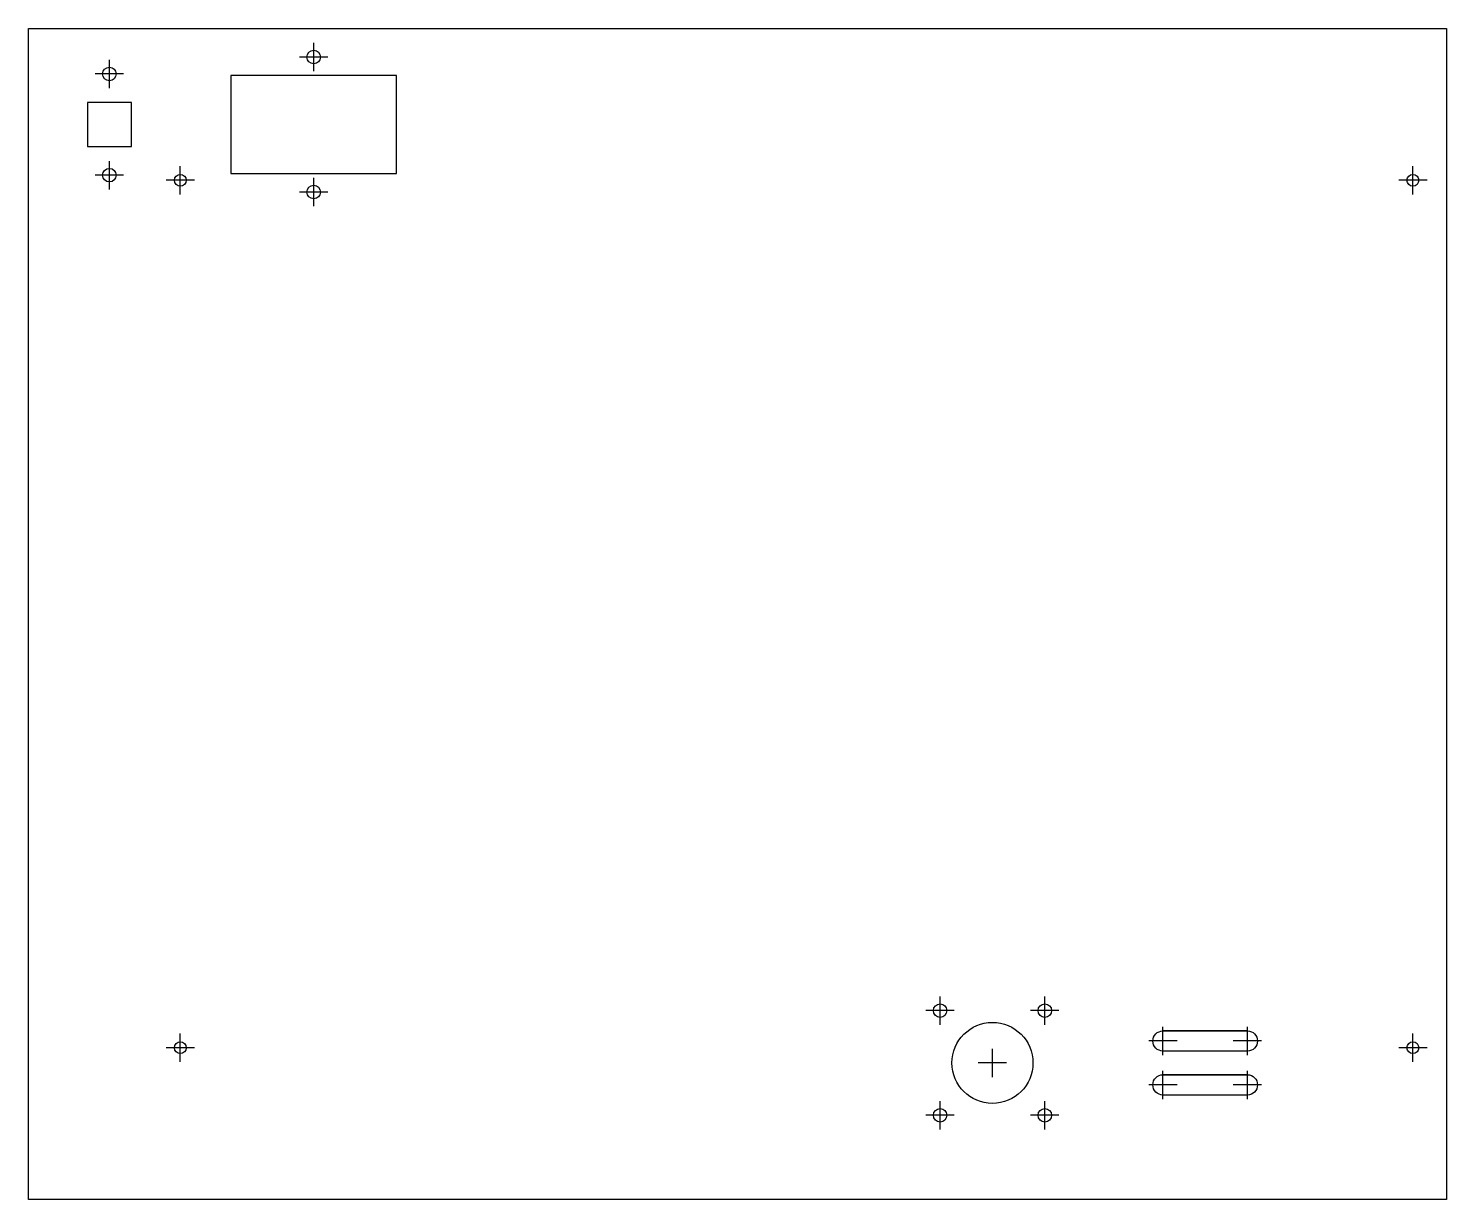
# Model space of a CAD drawing. Extents: x 87 to 507, y -225 to 122.
import ezdxf

# ---------------------------------------------------------------- set-up
doc = ezdxf.new("R2010")
doc.units = 0
doc.layers.get('0').update_dxf_attribs({"linetype": 'CONTINUOUS'})

msp = doc.modelspace()

# ---------------------------------------------------------------- linework, layer by layer
at = {"color": 7}
for points in [[(507, 122.240157), (507, -224.759843), (87, -224.759843), (87, 122.240157)], [(196, 79.240157), (196, 108.240157), (147, 108.240157), (147, 79.240157)], [(117.5, 87.240157), (117.5, 100.240157), (104.5, 100.240157), (104.5, 87.240157)]]:
    msp.add_lwpolyline(points, close=True, dxfattribs=at)
for points in [[(87, -224.759843), (87, 122.240157)], [(87, 122.240157), (507, 122.240157), (507, -224.759843)], [(171.5, 109.540157), (171.5, 117.940157)], [(175.7, 113.740157), (167.3, 113.740157)], [(111, 104.540157), (111, 112.940157)], [(115.2, 108.740157), (106.8, 108.740157)], [(147, 108.240157), (147, 79.240157)], [(196, 108.240157), (147, 108.240157)], [(196, 79.240157), (196, 108.240157)], [(104.5, 100.240157), (104.5, 87.240157)], [(117.5, 100.240157), (104.5, 100.240157)], [(117.5, 87.240157), (117.5, 100.240157)], [(104.5, 87.240157), (117.5, 87.240157)], [(111, 74.540157), (111, 82.940157)], [(132, 73.040157), (132, 81.440157)], [(497, 73.040157), (497, 81.440157)], [(115.2, 78.740157), (106.8, 78.740157)], [(136.2, 77.240157), (127.8, 77.240157)], [(147, 79.240157), (196, 79.240157)], [(171.5, 69.540157), (171.5, 77.940157)], [(501.2, 77.240157), (492.8, 77.240157)], [(175.7, 73.740157), (167.3, 73.740157)], [(357, -172.959843), (357, -164.559843)], [(388, -172.959843), (388, -164.559843)], [(361.2, -168.759843), (352.8, -168.759843)], [(392.2, -168.759843), (383.8, -168.759843)], [(132, -183.959843), (132, -175.559843)], [(423, -181.959843), (423, -173.559843)], [(423, -174.759843), (423, -174.759843), (448, -174.759843)], [(448, -174.759843), (423, -174.759843)], [(448, -181.959843), (448, -173.559843)], [(497, -183.959843), (497, -175.559843)], [(136.2, -179.759843), (127.8, -179.759843)], [(372.5, -188.459843), (372.5, -180.059843)], [(427.2, -177.759843), (418.8, -177.759843)], [(452.2, -177.759843), (443.8, -177.759843)], [(501.2, -179.759843), (492.8, -179.759843)], [(376.7, -184.259843), (368.3, -184.259843)], [(448, -180.759843), (448, -180.759843), (423, -180.759843), (423, -180.759843)], [(448, -180.759843), (423, -180.759843)], [(423, -194.959843), (423, -186.559843)], [(423, -187.759843), (423, -187.759843), (448, -187.759843)], [(448, -187.759843), (423, -187.759843)], [(448, -194.959843), (448, -186.559843)], [(427.2, -190.759843), (418.8, -190.759843)], [(452.2, -190.759843), (443.8, -190.759843)], [(357, -203.959843), (357, -195.559843)], [(388, -203.959843), (388, -195.559843)], [(448, -193.759843), (423, -193.759843), (423, -193.759843)], [(448, -193.759843), (423, -193.759843)], [(361.2, -199.759843), (352.8, -199.759843)], [(392.2, -199.759843), (383.8, -199.759843)], [(507, -224.759843), (87, -224.759843)]]:
    msp.add_lwpolyline(points, dxfattribs=at)
for points in [[(169.5, 113.740157), (169.5, 114.845157), (170.395, 115.740157), (171.5, 115.740157)], [(169.5, 113.740157), (169.5, 114.845157), (170.395, 115.740157), (171.5, 115.740157)], [(171.5, 111.740157), (170.395, 111.740157), (169.5, 112.635157), (169.5, 113.740157)], [(171.5, 111.740157), (170.395, 111.740157), (169.5, 112.635157), (169.5, 113.740157)], [(171.5, 115.740157), (172.605, 115.740157), (173.5, 114.845157), (173.5, 113.740157)], [(171.5, 115.740157), (172.605, 115.740157), (173.5, 114.845157), (173.5, 113.740157)], [(173.5, 113.740157), (173.5, 112.635157), (172.605, 111.740157), (171.5, 111.740157)], [(173.5, 113.740157), (173.5, 112.635157), (172.605, 111.740157), (171.5, 111.740157)], [(109, 108.740157), (109, 109.845157), (109.895, 110.740157), (111, 110.740157)], [(109, 108.740157), (109, 109.845157), (109.895, 110.740157), (111, 110.740157)], [(111, 110.740157), (112.105, 110.740157), (113, 109.845157), (113, 108.740157)], [(111, 110.740157), (112.105, 110.740157), (113, 109.845157), (113, 108.740157)], [(111, 106.740157), (109.895, 106.740157), (109, 107.635157), (109, 108.740157)], [(111, 106.740157), (109.895, 106.740157), (109, 107.635157), (109, 108.740157)], [(113, 108.740157), (113, 107.635157), (112.105, 106.740157), (111, 106.740157)], [(113, 108.740157), (113, 107.635157), (112.105, 106.740157), (111, 106.740157)], [(109, 78.740157), (109, 79.845157), (109.895, 80.740157), (111, 80.740157)], [(109, 78.740157), (109, 79.845157), (109.895, 80.740157), (111, 80.740157)], [(111, 80.740157), (112.105, 80.740157), (113, 79.845157), (113, 78.740157)], [(111, 80.740157), (112.105, 80.740157), (113, 79.845157), (113, 78.740157)], [(111, 76.740157), (109.895, 76.740157), (109, 77.635157), (109, 78.740157)], [(111, 76.740157), (109.895, 76.740157), (109, 77.635157), (109, 78.740157)], [(113, 78.740157), (113, 77.635157), (112.105, 76.740157), (111, 76.740157)], [(113, 78.740157), (113, 77.635157), (112.105, 76.740157), (111, 76.740157)], [(130.25, 77.240157), (130.25, 78.206157), (131.034, 78.990157), (132, 78.990157)], [(130.25, 77.240157), (130.25, 78.206157), (131.034, 78.990157), (132, 78.990157)], [(132, 75.490157), (131.034, 75.490157), (130.25, 76.274157), (130.25, 77.240157)], [(132, 75.490157), (131.034, 75.490157), (130.25, 76.274157), (130.25, 77.240157)], [(132, 78.990157), (132.966, 78.990157), (133.75, 78.206157), (133.75, 77.240157)], [(132, 78.990157), (132.966, 78.990157), (133.75, 78.206157), (133.75, 77.240157)], [(133.75, 77.240157), (133.75, 76.274157), (132.966, 75.490157), (132, 75.490157)], [(133.75, 77.240157), (133.75, 76.274157), (132.966, 75.490157), (132, 75.490157)], [(169.5, 73.740157), (169.5, 74.845157), (170.395, 75.740157), (171.5, 75.740157)], [(169.5, 73.740157), (169.5, 74.845157), (170.395, 75.740157), (171.5, 75.740157)], [(171.5, 75.740157), (172.605, 75.740157), (173.5, 74.845157), (173.5, 73.740157)], [(171.5, 75.740157), (172.605, 75.740157), (173.5, 74.845157), (173.5, 73.740157)], [(495.25, 77.240157), (495.25, 78.206157), (496.034, 78.990157), (497, 78.990157)], [(495.25, 77.240157), (495.25, 78.206157), (496.034, 78.990157), (497, 78.990157)], [(497, 75.490157), (496.034, 75.490157), (495.25, 76.274157), (495.25, 77.240157)], [(497, 75.490157), (496.034, 75.490157), (495.25, 76.274157), (495.25, 77.240157)], [(497, 78.990157), (497.966, 78.990157), (498.75, 78.206157), (498.75, 77.240157)], [(497, 78.990157), (497.966, 78.990157), (498.75, 78.206157), (498.75, 77.240157)], [(498.75, 77.240157), (498.75, 76.274157), (497.966, 75.490157), (497, 75.490157)], [(498.75, 77.240157), (498.75, 76.274157), (497.966, 75.490157), (497, 75.490157)], [(171.5, 71.740157), (170.395, 71.740157), (169.5, 72.635157), (169.5, 73.740157)], [(171.5, 71.740157), (170.395, 71.740157), (169.5, 72.635157), (169.5, 73.740157)], [(173.5, 73.740157), (173.5, 72.635157), (172.605, 71.740157), (171.5, 71.740157)], [(173.5, 73.740157), (173.5, 72.635157), (172.605, 71.740157), (171.5, 71.740157)], [(355, -168.759843), (355, -167.654843), (355.8954, -166.759843), (357, -166.759843)], [(355, -168.759843), (355, -167.654843), (355.8954, -166.759843), (357, -166.759843)], [(357, -166.759843), (358.1046, -166.759843), (359, -167.654843), (359, -168.759843)], [(357, -166.759843), (358.1046, -166.759843), (359, -167.654843), (359, -168.759843)], [(386, -168.759843), (386, -167.654843), (386.8954, -166.759843), (388, -166.759843)], [(386, -168.759843), (386, -167.654843), (386.8954, -166.759843), (388, -166.759843)], [(388, -166.759843), (389.1046, -166.759843), (390, -167.654843), (390, -168.759843)], [(388, -166.759843), (389.1046, -166.759843), (390, -167.654843), (390, -168.759843)], [(357, -170.759843), (355.8954, -170.759843), (355, -169.864843), (355, -168.759843)], [(357, -170.759843), (355.8954, -170.759843), (355, -169.864843), (355, -168.759843)], [(359, -168.759843), (359, -169.864843), (358.1046, -170.759843), (357, -170.759843)], [(359, -168.759843), (359, -169.864843), (358.1046, -170.759843), (357, -170.759843)], [(388, -170.759843), (386.8954, -170.759843), (386, -169.864843), (386, -168.759843)], [(388, -170.759843), (386.8954, -170.759843), (386, -169.864843), (386, -168.759843)], [(390, -168.759843), (390, -169.864843), (389.1046, -170.759843), (388, -170.759843)], [(390, -168.759843), (390, -169.864843), (389.1046, -170.759843), (388, -170.759843)], [(360.5, -184.259843), (360.5, -177.632843), (365.8726, -172.259843), (372.5, -172.259843)], [(360.5, -184.259843), (360.5, -177.632843), (365.8726, -172.259843), (372.5, -172.259843)], [(372.5, -172.259843), (379.1274, -172.259843), (384.5, -177.632843), (384.5, -184.259843)], [(372.5, -172.259843), (379.1274, -172.259843), (384.5, -177.632843), (384.5, -184.259843)], [(420, -177.759843), (420, -176.102843), (421.343, -174.759843), (423, -174.759843)], [(420, -177.759843), (420, -176.102843), (421.343, -174.759843), (423, -174.759843)], [(448, -174.759843), (449.657, -174.759843), (451, -176.102843), (451, -177.759843)], [(448, -174.759843), (449.657, -174.759843), (451, -176.102843), (451, -177.759843)], [(130.25, -179.759843), (130.25, -178.793843), (131.034, -178.009843), (132, -178.009843)], [(130.25, -179.759843), (130.25, -178.793843), (131.034, -178.009843), (132, -178.009843)], [(132, -181.509843), (131.034, -181.509843), (130.25, -180.725843), (130.25, -179.759843)], [(132, -181.509843), (131.034, -181.509843), (130.25, -180.725843), (130.25, -179.759843)], [(132, -178.009843), (132.966, -178.009843), (133.75, -178.793843), (133.75, -179.759843)], [(132, -178.009843), (132.966, -178.009843), (133.75, -178.793843), (133.75, -179.759843)], [(133.75, -179.759843), (133.75, -180.725843), (132.966, -181.509843), (132, -181.509843)], [(133.75, -179.759843), (133.75, -180.725843), (132.966, -181.509843), (132, -181.509843)], [(423, -180.759843), (421.343, -180.759843), (420, -179.416843), (420, -177.759843)], [(423, -180.759843), (421.343, -180.759843), (420, -179.416843), (420, -177.759843)], [(451, -177.759843), (451, -179.416843), (449.657, -180.759843), (448, -180.759843)], [(451, -177.759843), (451, -179.416843), (449.657, -180.759843), (448, -180.759843)], [(495.25, -179.759843), (495.25, -178.793843), (496.034, -178.009843), (497, -178.009843)], [(495.25, -179.759843), (495.25, -178.793843), (496.034, -178.009843), (497, -178.009843)], [(497, -181.509843), (496.034, -181.509843), (495.25, -180.725843), (495.25, -179.759843)], [(497, -181.509843), (496.034, -181.509843), (495.25, -180.725843), (495.25, -179.759843)], [(497, -178.009843), (497.966, -178.009843), (498.75, -178.793843), (498.75, -179.759843)], [(497, -178.009843), (497.966, -178.009843), (498.75, -178.793843), (498.75, -179.759843)], [(498.75, -179.759843), (498.75, -180.725843), (497.966, -181.509843), (497, -181.509843)], [(498.75, -179.759843), (498.75, -180.725843), (497.966, -181.509843), (497, -181.509843)], [(372.5, -196.259843), (365.8726, -196.259843), (360.5, -190.886843), (360.5, -184.259843)], [(372.5, -196.259843), (365.8726, -196.259843), (360.5, -190.886843), (360.5, -184.259843)], [(384.5, -184.259843), (384.5, -190.886843), (379.1274, -196.259843), (372.5, -196.259843)], [(384.5, -184.259843), (384.5, -190.886843), (379.1274, -196.259843), (372.5, -196.259843)], [(420, -190.759843), (420, -189.102843), (421.343, -187.759843), (423, -187.759843)], [(420, -190.759843), (420, -189.102843), (421.343, -187.759843), (423, -187.759843)], [(448, -187.759843), (449.657, -187.759843), (451, -189.102843), (451, -190.759843)], [(448, -187.759843), (449.657, -187.759843), (451, -189.102843), (451, -190.759843)], [(423, -193.759843), (421.343, -193.759843), (420, -192.416843), (420, -190.759843)], [(423, -193.759843), (421.343, -193.759843), (420, -192.416843), (420, -190.759843)], [(451, -190.759843), (451, -192.416843), (449.657, -193.759843), (448, -193.759843)], [(451, -190.759843), (451, -192.416843), (449.657, -193.759843), (448, -193.759843)], [(355, -199.759843), (355, -198.654843), (355.8954, -197.759843), (357, -197.759843)], [(355, -199.759843), (355, -198.654843), (355.8954, -197.759843), (357, -197.759843)], [(357, -201.759843), (355.8954, -201.759843), (355, -200.864843), (355, -199.759843)], [(357, -201.759843), (355.8954, -201.759843), (355, -200.864843), (355, -199.759843)], [(357, -197.759843), (358.1046, -197.759843), (359, -198.654843), (359, -199.759843)], [(357, -197.759843), (358.1046, -197.759843), (359, -198.654843), (359, -199.759843)], [(359, -199.759843), (359, -200.864843), (358.1046, -201.759843), (357, -201.759843)], [(359, -199.759843), (359, -200.864843), (358.1046, -201.759843), (357, -201.759843)], [(386, -199.759843), (386, -198.654843), (386.8954, -197.759843), (388, -197.759843)], [(386, -199.759843), (386, -198.654843), (386.8954, -197.759843), (388, -197.759843)], [(388, -201.759843), (386.8954, -201.759843), (386, -200.864843), (386, -199.759843)], [(388, -201.759843), (386.8954, -201.759843), (386, -200.864843), (386, -199.759843)], [(388, -197.759843), (389.1046, -197.759843), (390, -198.654843), (390, -199.759843)], [(388, -197.759843), (389.1046, -197.759843), (390, -198.654843), (390, -199.759843)], [(390, -199.759843), (390, -200.864843), (389.1046, -201.759843), (388, -201.759843)], [(390, -199.759843), (390, -200.864843), (389.1046, -201.759843), (388, -201.759843)]]:
    msp.add_open_spline(points, degree=3, dxfattribs=at)

doc.saveas('drawing.dxf')
